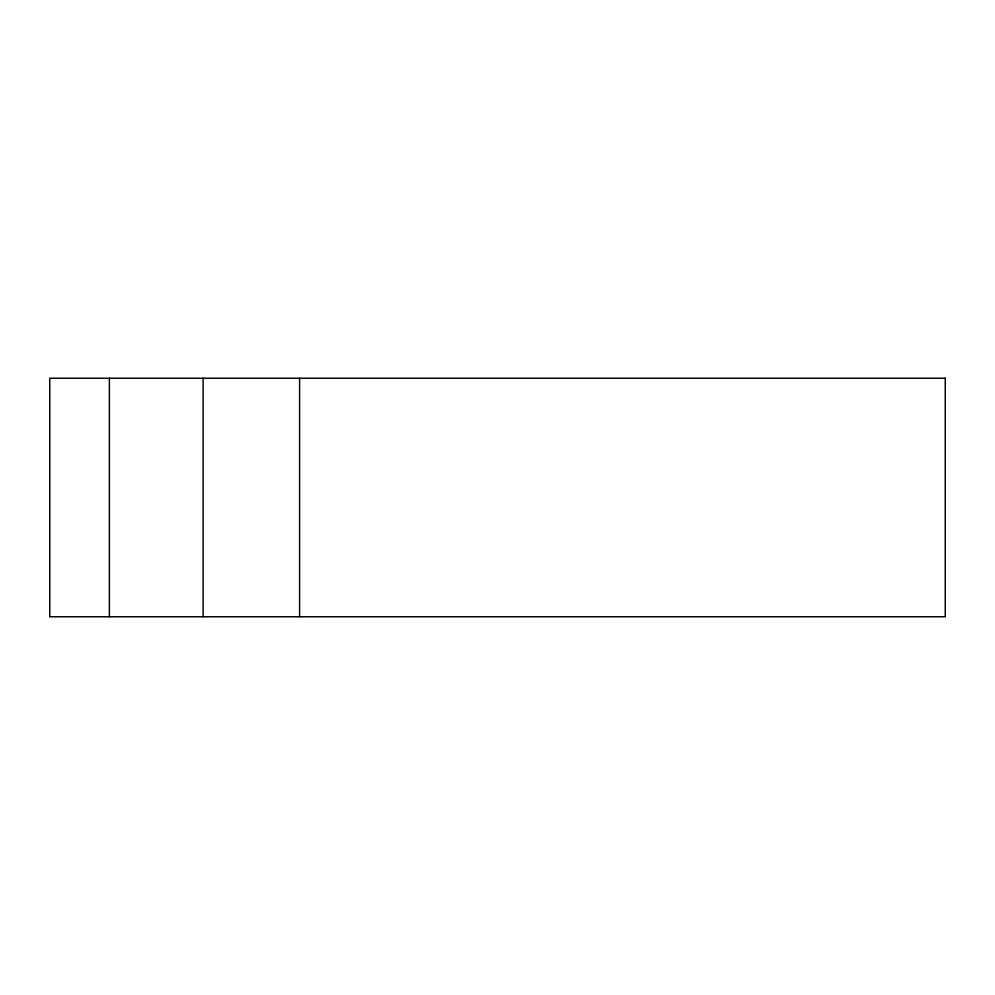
<?xml version="1.0" encoding="UTF-8"?>
<svg xmlns="http://www.w3.org/2000/svg" width="995" height="995" viewBox="0 0 995 995"><rect width="100%" height="100%" fill="white"/><g stroke="black" fill="none" stroke-linecap="round" stroke-linejoin="round"><path stroke-width="1.49" d="M299.607 378.237L299.607 616.763M203.092 378.237L203.092 616.763M109.388 378.237L109.388 616.763M945.25 378.237L49.75 378.237L49.75 616.763L945.25 616.763L945.25 378.237"/></g></svg>
